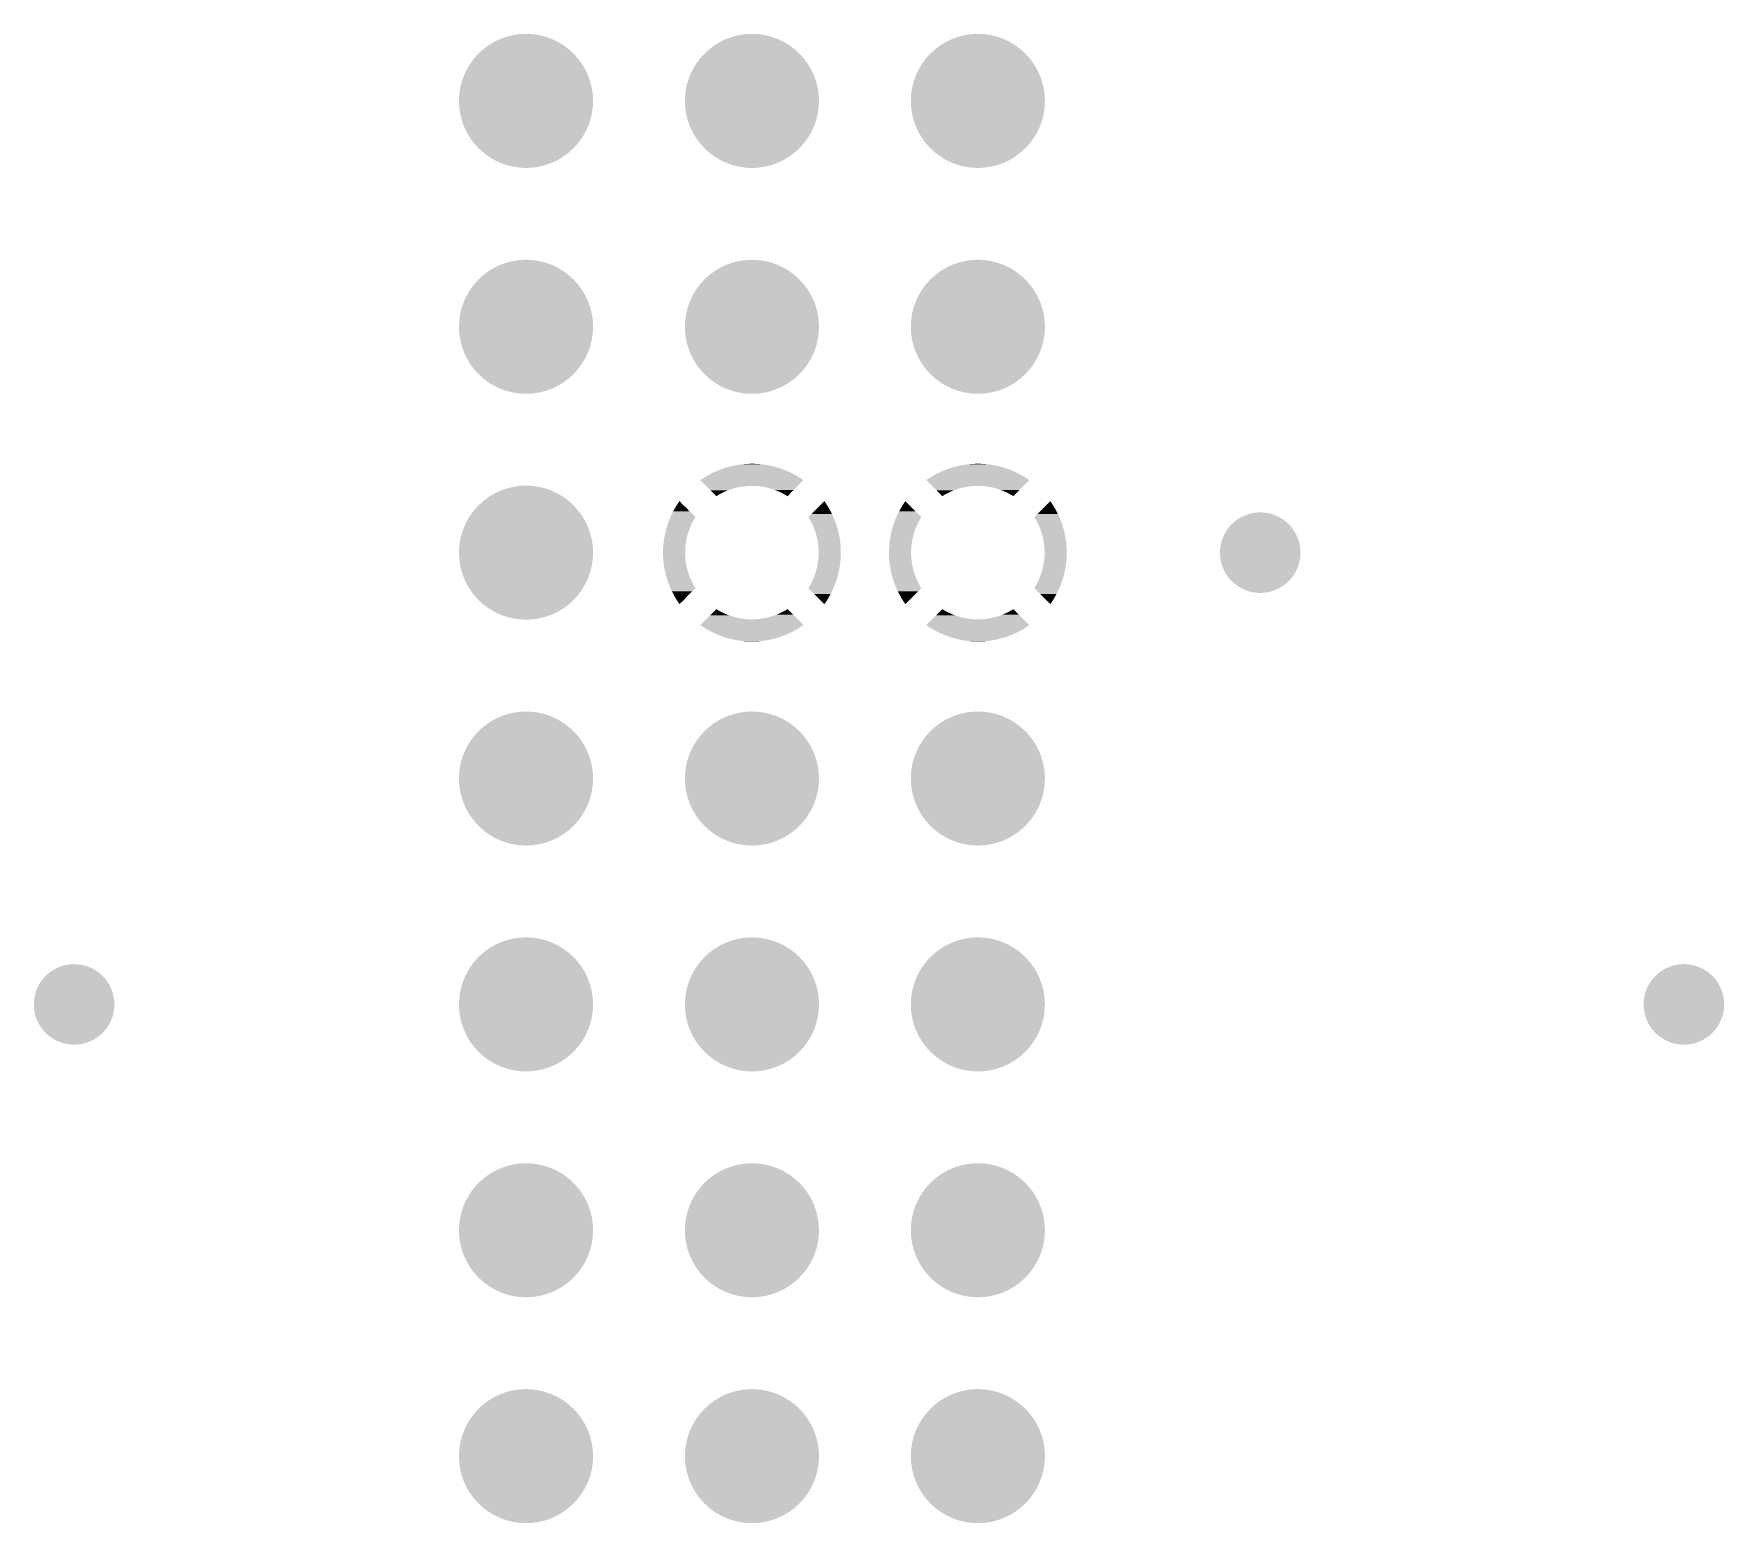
# Model space of a CAD drawing. Extents: x 295 to 953, y 10 to 290.
# Drawn here: x 671.09 to 690.09, y 168.64 to 185.39 of the extents above; entities that cross this region are included whole.
import ezdxf

# ---------------------------------------------------------------- set-up
doc = ezdxf.new("R2010")
doc.units = 0
doc.header["$LTSCALE"] = 5
doc.header["$MEASUREMENT"] = 0
doc.layers.get('0').update_dxf_attribs({"linetype": 'CONTINUOUS', "lineweight": 25})

msp = doc.modelspace()

# ---------------------------------------------------------------- linework, layer by layer
for points, const_width in [([(676.243, 184.633, 1), (676.997, 184.633, 1)], 0.754), ([(678.783, 184.633, 1), (679.537, 184.633, 1)], 0.754), ([(681.323, 184.633, 1), (682.077, 184.633, 1)], 0.754), ([(676.243, 182.093, 1), (676.997, 182.093, 1)], 0.754), ([(678.783, 182.093, 1), (679.537, 182.093, 1)], 0.754), ([(681.323, 182.093, 1), (682.077, 182.093, 1)], 0.754), ([(676.243, 179.553, 1), (676.997, 179.553, 1)], 0.754), ([(684.648, 179.553, 1), (685.101, 179.553, 1)], 0.453), ([(676.243, 177.013, 1), (676.997, 177.013, 1)], 0.754), ([(678.783, 177.013, 1), (679.537, 177.013, 1)], 0.754), ([(681.323, 177.013, 1), (682.077, 177.013, 1)], 0.754), ([(676.243, 174.473, 1), (676.997, 174.473, 1)], 0.754), ([(678.783, 174.473, 1), (679.537, 174.473, 1)], 0.754), ([(681.323, 174.473, 1), (682.077, 174.473, 1)], 0.754), ([(671.313, 174.473, 1), (671.766, 174.473, 1)], 0.453), ([(689.411, 174.473, 1), (689.864, 174.473, 1)], 0.453), ([(676.243, 171.933, 1), (676.997, 171.933, 1)], 0.754), ([(678.783, 171.933, 1), (679.537, 171.933, 1)], 0.754), ([(681.323, 171.933, 1), (682.077, 171.933, 1)], 0.754), ([(676.243, 169.393, 1), (676.997, 169.393, 1)], 0.754), ([(678.783, 169.393, 1), (679.537, 169.393, 1)], 0.754), ([(681.323, 169.393, 1), (682.077, 169.393, 1)], 0.754)]:
    msp.add_lwpolyline(points, format="xyb", close=True, dxfattribs=dict(const_width=const_width))
for points in [[(678.995, 180.539), (679.012, 180.542), (679.326, 180.539), (679.306, 180.542)], [(679.012, 180.542), (679.04, 180.545), (679.306, 180.542), (679.282, 180.545)], [(679.04, 180.545), (679.057, 180.547), (679.282, 180.545), (679.26, 180.547)], [(679.057, 180.547), (679.086, 180.55), (679.26, 180.547), (679.237, 180.55)], [(679.086, 180.55), (679.102, 180.551), (679.237, 180.55), (679.213, 180.551)], [(679.102, 180.551), (679.135, 180.552), (679.213, 180.551), (679.192, 180.552)], [(679.135, 180.552), (679.147, 180.553), (679.192, 180.552), (679.147, 180.553)], [(681.535, 180.539), (681.552, 180.542), (681.866, 180.539), (681.846, 180.542)], [(681.552, 180.542), (681.58, 180.545), (681.846, 180.542), (681.822, 180.545)], [(681.58, 180.545), (681.597, 180.547), (681.822, 180.545), (681.8, 180.547)], [(681.597, 180.547), (681.626, 180.55), (681.8, 180.547), (681.777, 180.55)], [(681.626, 180.55), (681.642, 180.551), (681.777, 180.55), (681.753, 180.551)], [(681.642, 180.551), (681.675, 180.552), (681.753, 180.551), (681.732, 180.552)], [(681.675, 180.552), (681.687, 180.553), (681.732, 180.552), (681.687, 180.553)], [(678.58, 180.368), (678.596, 180.379), (679.739, 180.368), (679.723, 180.379)], [(678.644, 180.304), (678.58, 180.368), (679.675, 180.304), (679.739, 180.368)], [(678.596, 180.379), (678.618, 180.393), (679.723, 180.379), (679.702, 180.393)], [(678.618, 180.393), (678.634, 180.403), (679.702, 180.393), (679.685, 180.403)], [(678.634, 180.403), (678.657, 180.417), (679.685, 180.403), (679.663, 180.417)], [(678.657, 180.417), (678.673, 180.426), (679.663, 180.417), (679.646, 180.426)], [(678.673, 180.426), (678.696, 180.439), (679.646, 180.426), (679.624, 180.439)], [(678.696, 180.439), (678.712, 180.447), (679.624, 180.439), (679.606, 180.447)], [(678.712, 180.447), (678.737, 180.459), (679.606, 180.447), (679.583, 180.459)], [(678.737, 180.459), (678.753, 180.466), (679.583, 180.459), (679.566, 180.466)], [(678.753, 180.466), (678.778, 180.477), (679.566, 180.466), (679.542, 180.477)], [(678.778, 180.477), (678.795, 180.484), (679.542, 180.477), (679.524, 180.484)], [(678.795, 180.484), (678.82, 180.493), (679.524, 180.484), (679.5, 180.493)], [(678.82, 180.493), (678.837, 180.499), (679.5, 180.493), (679.482, 180.499)], [(678.837, 180.499), (678.863, 180.507), (679.482, 180.499), (679.457, 180.507)], [(678.863, 180.507), (678.88, 180.513), (679.457, 180.507), (679.439, 180.513)], [(678.88, 180.513), (678.906, 180.52), (679.439, 180.513), (679.414, 180.52)], [(678.906, 180.52), (678.924, 180.524), (679.414, 180.52), (679.395, 180.524)], [(678.924, 180.524), (678.95, 180.53), (679.395, 180.524), (679.37, 180.53)], [(678.95, 180.53), (678.968, 180.534), (679.37, 180.53), (679.351, 180.534)], [(678.968, 180.534), (678.995, 180.539), (679.351, 180.534), (679.326, 180.539)], [(681.12, 180.368), (681.136, 180.379), (682.279, 180.368), (682.263, 180.379)], [(681.184, 180.304), (681.12, 180.368), (682.215, 180.304), (682.279, 180.368)], [(681.136, 180.379), (681.158, 180.393), (682.263, 180.379), (682.242, 180.393)], [(681.158, 180.393), (681.174, 180.403), (682.242, 180.393), (682.225, 180.403)], [(681.174, 180.403), (681.197, 180.417), (682.225, 180.403), (682.203, 180.417)], [(681.197, 180.417), (681.213, 180.426), (682.203, 180.417), (682.186, 180.426)], [(681.213, 180.426), (681.236, 180.439), (682.186, 180.426), (682.164, 180.439)], [(681.236, 180.439), (681.252, 180.447), (682.164, 180.439), (682.146, 180.447)], [(681.252, 180.447), (681.277, 180.459), (682.146, 180.447), (682.123, 180.459)], [(681.277, 180.459), (681.293, 180.466), (682.123, 180.459), (682.106, 180.466)], [(681.293, 180.466), (681.318, 180.477), (682.106, 180.466), (682.082, 180.477)], [(681.318, 180.477), (681.335, 180.484), (682.082, 180.477), (682.064, 180.484)], [(681.335, 180.484), (681.36, 180.493), (682.064, 180.484), (682.04, 180.493)], [(681.36, 180.493), (681.377, 180.499), (682.04, 180.493), (682.022, 180.499)], [(681.377, 180.499), (681.403, 180.507), (682.022, 180.499), (681.997, 180.507)], [(681.403, 180.507), (681.42, 180.513), (681.997, 180.507), (681.979, 180.513)], [(681.42, 180.513), (681.446, 180.52), (681.979, 180.513), (681.954, 180.52)], [(681.446, 180.52), (681.464, 180.524), (681.954, 180.52), (681.935, 180.524)], [(681.464, 180.524), (681.49, 180.53), (681.935, 180.524), (681.91, 180.53)], [(681.49, 180.53), (681.508, 180.534), (681.91, 180.53), (681.891, 180.534)], [(681.508, 180.534), (681.535, 180.539), (681.891, 180.534), (681.866, 180.539)], [(678.646, 180.302), (678.644, 180.304), (679.113, 180.302), (679.152, 180.304)], [(678.649, 180.299), (678.646, 180.302), (679.074, 180.299), (679.113, 180.302)], [(678.655, 180.293), (678.649, 180.299), (679.035, 180.293), (679.074, 180.299)], [(678.662, 180.286), (678.655, 180.293), (678.997, 180.286), (679.035, 180.293)], [(678.672, 180.277), (678.662, 180.286), (678.959, 180.277), (678.997, 180.286)], [(678.683, 180.265), (678.672, 180.277), (678.922, 180.265), (678.959, 180.277)], [(678.696, 180.252), (678.683, 180.265), (678.885, 180.252), (678.922, 180.265)], [(678.712, 180.237), (678.696, 180.252), (678.849, 180.237), (678.885, 180.252)], [(678.729, 180.219), (678.712, 180.237), (678.814, 180.219), (678.849, 180.237)], [(678.748, 180.201), (678.729, 180.219), (678.78, 180.201), (678.814, 180.219)], [(678.76, 180.188), (678.748, 180.201), (678.76, 180.188), (678.78, 180.201)], [(679.191, 180.303), (679.152, 180.304), (679.674, 180.303), (679.675, 180.304)], [(679.23, 180.301), (679.191, 180.303), (679.672, 180.301), (679.674, 180.303)], [(679.269, 180.296), (679.23, 180.301), (679.667, 180.296), (679.672, 180.301)], [(679.307, 180.289), (679.269, 180.296), (679.66, 180.289), (679.667, 180.296)], [(679.345, 180.281), (679.307, 180.289), (679.652, 180.281), (679.66, 180.289)], [(679.383, 180.27), (679.345, 180.281), (679.641, 180.27), (679.652, 180.281)], [(679.42, 180.257), (679.383, 180.27), (679.629, 180.257), (679.641, 180.27)], [(679.456, 180.243), (679.42, 180.257), (679.614, 180.243), (679.629, 180.257)], [(679.491, 180.227), (679.456, 180.243), (679.598, 180.227), (679.614, 180.243)], [(679.526, 180.208), (679.491, 180.227), (679.58, 180.208), (679.598, 180.227)], [(679.56, 180.188), (679.526, 180.208), (679.56, 180.188), (679.58, 180.208)], [(681.186, 180.302), (681.184, 180.304), (681.653, 180.302), (681.692, 180.304)], [(681.189, 180.299), (681.186, 180.302), (681.614, 180.299), (681.653, 180.302)], [(681.195, 180.293), (681.189, 180.299), (681.575, 180.293), (681.614, 180.299)], [(681.202, 180.286), (681.195, 180.293), (681.537, 180.286), (681.575, 180.293)], [(681.212, 180.277), (681.202, 180.286), (681.499, 180.277), (681.537, 180.286)], [(681.223, 180.265), (681.212, 180.277), (681.462, 180.265), (681.499, 180.277)], [(681.236, 180.252), (681.223, 180.265), (681.425, 180.252), (681.462, 180.265)], [(681.252, 180.237), (681.236, 180.252), (681.389, 180.237), (681.425, 180.252)], [(681.269, 180.219), (681.252, 180.237), (681.354, 180.219), (681.389, 180.237)], [(681.288, 180.201), (681.269, 180.219), (681.32, 180.201), (681.354, 180.219)], [(681.3, 180.188), (681.288, 180.201), (681.3, 180.188), (681.32, 180.201)], [(681.731, 180.303), (681.692, 180.304), (682.214, 180.303), (682.215, 180.304)], [(681.77, 180.301), (681.731, 180.303), (682.212, 180.301), (682.214, 180.303)], [(681.809, 180.296), (681.77, 180.301), (682.207, 180.296), (682.212, 180.301)], [(681.847, 180.289), (681.809, 180.296), (682.2, 180.289), (682.207, 180.296)], [(681.885, 180.281), (681.847, 180.289), (682.192, 180.281), (682.2, 180.289)], [(681.923, 180.27), (681.885, 180.281), (682.181, 180.27), (682.192, 180.281)], [(681.96, 180.257), (681.923, 180.27), (682.169, 180.257), (682.181, 180.27)], [(681.996, 180.243), (681.96, 180.257), (682.154, 180.243), (682.169, 180.257)], [(682.031, 180.227), (681.996, 180.243), (682.138, 180.227), (682.154, 180.243)], [(682.066, 180.208), (682.031, 180.227), (682.12, 180.208), (682.138, 180.227)], [(682.1, 180.188), (682.066, 180.208), (682.1, 180.188), (682.12, 180.208)], [(678.244, 179.953), (678.254, 179.977), (678.525, 179.953), (678.501, 179.977)], [(678.254, 179.977), (678.274, 180.017), (678.501, 179.977), (678.46, 180.017)], [(678.274, 180.017), (678.296, 180.057), (678.46, 180.017), (678.421, 180.057)], [(678.296, 180.057), (678.32, 180.095), (678.421, 180.057), (678.382, 180.095)], [(678.32, 180.095), (678.345, 180.133), (678.382, 180.095), (678.345, 180.133)], [(679.795, 179.953), (679.831, 179.989), (680.076, 179.953), (680.059, 179.989)], [(679.831, 179.989), (679.871, 180.029), (680.059, 179.989), (680.039, 180.029)], [(679.871, 180.029), (679.91, 180.068), (680.039, 180.029), (680.016, 180.068)], [(679.91, 180.068), (679.948, 180.106), (680.016, 180.068), (679.992, 180.106)], [(679.948, 180.106), (679.974, 180.133), (679.992, 180.106), (679.974, 180.133)], [(680.784, 179.953), (680.794, 179.977), (681.065, 179.953), (681.041, 179.977)], [(680.794, 179.977), (680.814, 180.017), (681.041, 179.977), (681, 180.017)], [(680.814, 180.017), (680.836, 180.057), (681, 180.017), (680.961, 180.057)], [(680.836, 180.057), (680.86, 180.095), (680.961, 180.057), (680.922, 180.095)], [(680.86, 180.095), (680.885, 180.133), (680.922, 180.095), (680.885, 180.133)], [(682.335, 179.953), (682.371, 179.989), (682.616, 179.953), (682.599, 179.989)], [(682.371, 179.989), (682.411, 180.029), (682.599, 179.989), (682.579, 180.029)], [(682.411, 180.029), (682.45, 180.068), (682.579, 180.029), (682.556, 180.068)], [(682.45, 180.068), (682.488, 180.106), (682.556, 180.068), (682.532, 180.106)], [(682.488, 180.106), (682.514, 180.133), (682.532, 180.106), (682.514, 180.133)], [(678.186, 179.776), (678.193, 179.808), (678.443, 179.776), (678.454, 179.808)], [(678.193, 179.808), (678.195, 179.813), (678.454, 179.808), (678.456, 179.813)], [(678.195, 179.813), (678.205, 179.85), (678.456, 179.813), (678.47, 179.85)], [(678.205, 179.85), (678.206, 179.851), (678.47, 179.85), (678.471, 179.851)], [(678.206, 179.851), (678.217, 179.885), (678.471, 179.851), (678.486, 179.885)], [(678.217, 179.885), (678.22, 179.894), (678.486, 179.885), (678.491, 179.894)], [(678.22, 179.894), (678.23, 179.92), (678.491, 179.894), (678.505, 179.92)], [(678.23, 179.92), (678.236, 179.936), (678.505, 179.92), (678.514, 179.936)], [(678.236, 179.936), (678.244, 179.953), (678.514, 179.936), (678.525, 179.953)], [(679.798, 179.948), (679.795, 179.953), (680.078, 179.948), (680.076, 179.953)], [(679.811, 179.926), (679.798, 179.948), (680.087, 179.926), (680.078, 179.948)], [(679.822, 179.906), (679.811, 179.926), (680.095, 179.906), (680.087, 179.926)], [(679.829, 179.892), (679.822, 179.906), (680.1, 179.892), (680.095, 179.906)], [(679.843, 179.864), (679.829, 179.892), (680.11, 179.864), (680.1, 179.892)], [(679.846, 179.857), (679.843, 179.864), (680.112, 179.857), (680.11, 179.864)], [(679.861, 179.821), (679.846, 179.857), (680.123, 179.821), (680.112, 179.857)], [(679.861, 179.82), (679.861, 179.821), (680.123, 179.82), (680.123, 179.821)], [(679.874, 179.784), (679.861, 179.82), (680.132, 179.784), (680.123, 179.82)], [(679.876, 179.777), (679.874, 179.784), (680.134, 179.777), (680.132, 179.784)], [(680.726, 179.776), (680.733, 179.808), (680.983, 179.776), (680.994, 179.808)], [(680.733, 179.808), (680.735, 179.813), (680.994, 179.808), (680.996, 179.813)], [(680.735, 179.813), (680.745, 179.85), (680.996, 179.813), (681.01, 179.85)], [(680.745, 179.85), (680.746, 179.851), (681.01, 179.85), (681.011, 179.851)], [(680.746, 179.851), (680.757, 179.885), (681.011, 179.851), (681.026, 179.885)], [(680.757, 179.885), (680.76, 179.894), (681.026, 179.885), (681.031, 179.894)], [(680.76, 179.894), (680.77, 179.92), (681.031, 179.894), (681.045, 179.92)], [(680.77, 179.92), (680.776, 179.936), (681.045, 179.92), (681.054, 179.936)], [(680.776, 179.936), (680.784, 179.953), (681.054, 179.936), (681.065, 179.953)], [(682.338, 179.948), (682.335, 179.953), (682.618, 179.948), (682.616, 179.953)], [(682.351, 179.926), (682.338, 179.948), (682.627, 179.926), (682.618, 179.948)], [(682.362, 179.906), (682.351, 179.926), (682.635, 179.906), (682.627, 179.926)], [(682.369, 179.892), (682.362, 179.906), (682.64, 179.892), (682.635, 179.906)], [(682.383, 179.864), (682.369, 179.892), (682.65, 179.864), (682.64, 179.892)], [(682.386, 179.857), (682.383, 179.864), (682.652, 179.857), (682.65, 179.864)], [(682.401, 179.821), (682.386, 179.857), (682.663, 179.821), (682.652, 179.857)], [(682.401, 179.82), (682.401, 179.821), (682.663, 179.82), (682.663, 179.821)], [(682.414, 179.784), (682.401, 179.82), (682.672, 179.784), (682.663, 179.82)], [(682.416, 179.777), (682.414, 179.784), (682.674, 179.777), (682.672, 179.784)], [(678.161, 179.585), (678.163, 179.623), (678.41, 179.585), (678.412, 179.623)], [(678.163, 179.63), (678.166, 179.662), (678.413, 179.63), (678.417, 179.662)], [(678.163, 179.623), (678.163, 179.63), (678.412, 179.623), (678.413, 179.63)], [(678.166, 179.662), (678.168, 179.675), (678.417, 179.662), (678.419, 179.675)], [(678.168, 179.675), (678.171, 179.701), (678.419, 179.675), (678.424, 179.701)], [(678.171, 179.701), (678.174, 179.72), (678.424, 179.701), (678.428, 179.72)], [(678.174, 179.72), (678.178, 179.739), (678.428, 179.72), (678.432, 179.739)], [(678.178, 179.739), (678.183, 179.764), (678.432, 179.739), (678.44, 179.764)], [(678.183, 179.764), (678.186, 179.776), (678.44, 179.764), (678.443, 179.776)], [(679.885, 179.746), (679.876, 179.777), (680.14, 179.746), (680.134, 179.777)], [(679.888, 179.733), (679.885, 179.746), (680.143, 179.733), (680.14, 179.746)], [(679.894, 179.708), (679.888, 179.733), (680.147, 179.708), (680.143, 179.733)], [(679.898, 179.688), (679.894, 179.708), (680.15, 179.688), (680.147, 179.708)], [(679.901, 179.67), (679.898, 179.688), (680.152, 179.67), (680.15, 179.688)], [(679.905, 179.643), (679.901, 179.67), (680.155, 179.643), (680.152, 179.67)], [(679.906, 179.631), (679.905, 179.643), (680.156, 179.631), (680.155, 179.643)], [(679.909, 179.598), (679.906, 179.631), (680.158, 179.598), (680.156, 179.631)], [(679.909, 179.592), (679.909, 179.598), (680.158, 179.592), (680.158, 179.598)], [(679.91, 179.553), (679.909, 179.592), (680.159, 179.553), (680.158, 179.592)], [(680.701, 179.585), (680.703, 179.623), (680.95, 179.585), (680.952, 179.623)], [(680.703, 179.63), (680.706, 179.662), (680.953, 179.63), (680.957, 179.662)], [(680.703, 179.623), (680.703, 179.63), (680.952, 179.623), (680.953, 179.63)], [(680.706, 179.662), (680.708, 179.675), (680.957, 179.662), (680.959, 179.675)], [(680.708, 179.675), (680.711, 179.701), (680.959, 179.675), (680.964, 179.701)], [(680.711, 179.701), (680.714, 179.72), (680.964, 179.701), (680.968, 179.72)], [(680.714, 179.72), (680.718, 179.739), (680.968, 179.72), (680.972, 179.739)], [(680.718, 179.739), (680.723, 179.764), (680.972, 179.739), (680.98, 179.764)], [(680.723, 179.764), (680.726, 179.776), (680.98, 179.764), (680.983, 179.776)], [(682.425, 179.746), (682.416, 179.777), (682.68, 179.746), (682.674, 179.777)], [(682.428, 179.733), (682.425, 179.746), (682.683, 179.733), (682.68, 179.746)], [(682.434, 179.708), (682.428, 179.733), (682.687, 179.708), (682.683, 179.733)], [(682.438, 179.688), (682.434, 179.708), (682.69, 179.688), (682.687, 179.708)], [(682.441, 179.67), (682.438, 179.688), (682.692, 179.67), (682.69, 179.688)], [(682.445, 179.643), (682.441, 179.67), (682.695, 179.643), (682.692, 179.67)], [(682.446, 179.631), (682.445, 179.643), (682.696, 179.631), (682.695, 179.643)], [(682.449, 179.598), (682.446, 179.631), (682.698, 179.598), (682.696, 179.631)], [(682.449, 179.592), (682.449, 179.598), (682.698, 179.592), (682.698, 179.598)], [(682.45, 179.553), (682.449, 179.592), (682.699, 179.553), (682.698, 179.592)], [(678.16, 179.553), (678.161, 179.584), (678.409, 179.553), (678.41, 179.584)], [(678.161, 179.514), (678.16, 179.553), (678.41, 179.514), (678.409, 179.553)], [(678.161, 179.584), (678.161, 179.585), (678.41, 179.584), (678.41, 179.585)], [(678.161, 179.508), (678.161, 179.514), (678.411, 179.508), (678.41, 179.514)], [(678.163, 179.475), (678.161, 179.508), (678.413, 179.475), (678.411, 179.508)], [(678.164, 179.463), (678.163, 179.475), (678.415, 179.463), (678.413, 179.475)], [(678.167, 179.437), (678.164, 179.463), (678.418, 179.437), (678.415, 179.463)], [(678.169, 179.419), (678.167, 179.437), (678.422, 179.419), (678.418, 179.437)], [(678.173, 179.398), (678.169, 179.419), (678.425, 179.398), (678.422, 179.419)], [(679.891, 179.387), (679.896, 179.406), (680.145, 179.387), (680.148, 179.406)], [(679.896, 179.406), (679.9, 179.431), (680.148, 179.406), (680.152, 179.431)], [(679.9, 179.431), (679.902, 179.444), (680.152, 179.431), (680.153, 179.444)], [(679.902, 179.444), (679.906, 179.476), (680.153, 179.444), (680.156, 179.476)], [(679.906, 179.476), (679.907, 179.483), (680.156, 179.476), (680.157, 179.483)], [(679.907, 179.483), (679.91, 179.521), (680.157, 179.483), (680.159, 179.521)], [(679.91, 179.522), (679.91, 179.553), (680.159, 179.522), (680.159, 179.553)], [(679.91, 179.521), (679.91, 179.522), (680.159, 179.521), (680.159, 179.522)], [(680.7, 179.553), (680.701, 179.584), (680.949, 179.553), (680.95, 179.584)], [(680.701, 179.514), (680.7, 179.553), (680.95, 179.514), (680.949, 179.553)], [(680.701, 179.584), (680.701, 179.585), (680.95, 179.584), (680.95, 179.585)], [(680.701, 179.508), (680.701, 179.514), (680.951, 179.508), (680.95, 179.514)], [(680.703, 179.475), (680.701, 179.508), (680.953, 179.475), (680.951, 179.508)], [(680.704, 179.463), (680.703, 179.475), (680.955, 179.463), (680.953, 179.475)], [(680.707, 179.437), (680.704, 179.463), (680.958, 179.437), (680.955, 179.463)], [(680.709, 179.419), (680.707, 179.437), (680.962, 179.419), (680.958, 179.437)], [(680.713, 179.398), (680.709, 179.419), (680.965, 179.398), (680.962, 179.419)], [(682.431, 179.387), (682.436, 179.406), (682.685, 179.387), (682.688, 179.406)], [(682.436, 179.406), (682.44, 179.431), (682.688, 179.406), (682.692, 179.431)], [(682.44, 179.431), (682.442, 179.444), (682.692, 179.431), (682.693, 179.444)], [(682.442, 179.444), (682.446, 179.476), (682.693, 179.444), (682.696, 179.476)], [(682.446, 179.476), (682.447, 179.483), (682.696, 179.476), (682.697, 179.483)], [(682.447, 179.483), (682.45, 179.521), (682.697, 179.483), (682.699, 179.521)], [(682.45, 179.522), (682.45, 179.553), (682.699, 179.522), (682.699, 179.553)], [(682.45, 179.521), (682.45, 179.522), (682.699, 179.521), (682.699, 179.522)], [(678.176, 179.374), (678.173, 179.398), (678.431, 179.374), (678.425, 179.398)], [(678.179, 179.36), (678.176, 179.374), (678.434, 179.36), (678.431, 179.374)], [(678.185, 179.33), (678.179, 179.36), (678.443, 179.33), (678.434, 179.36)], [(678.187, 179.323), (678.185, 179.33), (678.445, 179.323), (678.443, 179.33)], [(678.197, 179.286), (678.187, 179.323), (678.458, 179.286), (678.445, 179.323)], [(678.208, 179.25), (678.197, 179.286), (678.473, 179.25), (678.458, 179.286)], [(678.21, 179.243), (678.208, 179.25), (678.476, 179.243), (678.473, 179.25)], [(678.22, 179.215), (678.21, 179.243), (678.49, 179.215), (678.476, 179.243)], [(678.225, 179.201), (678.22, 179.215), (678.497, 179.201), (678.49, 179.215)], [(679.815, 179.187), (679.828, 179.213), (680.089, 179.187), (680.099, 179.213)], [(679.828, 179.213), (679.833, 179.222), (680.099, 179.213), (680.102, 179.222)], [(679.833, 179.222), (679.849, 179.256), (680.102, 179.222), (680.114, 179.256)], [(679.849, 179.257), (679.864, 179.293), (680.114, 179.257), (680.125, 179.293)], [(679.849, 179.256), (679.849, 179.257), (680.114, 179.256), (680.114, 179.257)], [(679.864, 179.293), (679.866, 179.299), (680.125, 179.293), (680.126, 179.299)], [(679.866, 179.299), (679.876, 179.33), (680.126, 179.299), (680.134, 179.33)], [(679.876, 179.33), (679.88, 179.343), (680.134, 179.33), (680.137, 179.343)], [(679.88, 179.343), (679.887, 179.368), (680.137, 179.343), (680.142, 179.368)], [(679.887, 179.368), (679.891, 179.387), (680.142, 179.368), (680.145, 179.387)], [(680.716, 179.374), (680.713, 179.398), (680.971, 179.374), (680.965, 179.398)], [(680.719, 179.36), (680.716, 179.374), (680.974, 179.36), (680.971, 179.374)], [(680.725, 179.33), (680.719, 179.36), (680.983, 179.33), (680.974, 179.36)], [(680.727, 179.323), (680.725, 179.33), (680.985, 179.323), (680.983, 179.33)], [(680.737, 179.286), (680.727, 179.323), (680.998, 179.286), (680.985, 179.323)], [(680.748, 179.25), (680.737, 179.286), (681.013, 179.25), (680.998, 179.286)], [(680.75, 179.243), (680.748, 179.25), (681.016, 179.243), (681.013, 179.25)], [(680.76, 179.215), (680.75, 179.243), (681.03, 179.215), (681.016, 179.243)], [(680.765, 179.201), (680.76, 179.215), (681.037, 179.201), (681.03, 179.215)], [(682.355, 179.187), (682.368, 179.213), (682.629, 179.187), (682.639, 179.213)], [(682.368, 179.213), (682.373, 179.222), (682.639, 179.213), (682.642, 179.222)], [(682.373, 179.222), (682.389, 179.256), (682.642, 179.222), (682.654, 179.256)], [(682.389, 179.257), (682.404, 179.293), (682.654, 179.257), (682.665, 179.293)], [(682.389, 179.256), (682.389, 179.257), (682.654, 179.256), (682.654, 179.257)], [(682.404, 179.293), (682.406, 179.299), (682.665, 179.293), (682.666, 179.299)], [(682.406, 179.299), (682.416, 179.33), (682.666, 179.299), (682.674, 179.33)], [(682.416, 179.33), (682.42, 179.343), (682.674, 179.33), (682.677, 179.343)], [(682.42, 179.343), (682.427, 179.368), (682.677, 179.343), (682.682, 179.368)], [(682.427, 179.368), (682.431, 179.387), (682.682, 179.368), (682.685, 179.387)], [(678.233, 179.18), (678.225, 179.201), (678.508, 179.18), (678.497, 179.201)], [(678.241, 179.159), (678.233, 179.18), (678.521, 179.159), (678.508, 179.18)], [(678.244, 179.153), (678.241, 179.159), (678.525, 179.153), (678.521, 179.159)], [(678.26, 179.118), (678.244, 179.153), (678.489, 179.118), (678.525, 179.153)], [(678.281, 179.078), (678.26, 179.118), (678.449, 179.078), (678.489, 179.118)], [(678.303, 179.038), (678.281, 179.078), (678.41, 179.038), (678.449, 179.078)], [(678.327, 179), (678.303, 179.038), (678.372, 179), (678.41, 179.038)], [(679.795, 179.153), (679.805, 179.171), (680.075, 179.153), (680.083, 179.171)], [(679.819, 179.13), (679.795, 179.153), (680.065, 179.13), (680.075, 179.153)], [(679.805, 179.171), (679.815, 179.187), (680.083, 179.171), (680.089, 179.187)], [(679.859, 179.089), (679.819, 179.13), (680.045, 179.089), (680.065, 179.13)], [(679.899, 179.05), (679.859, 179.089), (680.023, 179.05), (680.045, 179.089)], [(679.937, 179.011), (679.899, 179.05), (680, 179.011), (680.023, 179.05)], [(680.773, 179.18), (680.765, 179.201), (681.048, 179.18), (681.037, 179.201)], [(680.781, 179.159), (680.773, 179.18), (681.061, 179.159), (681.048, 179.18)], [(680.784, 179.153), (680.781, 179.159), (681.065, 179.153), (681.061, 179.159)], [(680.8, 179.118), (680.784, 179.153), (681.029, 179.118), (681.065, 179.153)], [(680.821, 179.078), (680.8, 179.118), (680.989, 179.078), (681.029, 179.118)], [(680.843, 179.038), (680.821, 179.078), (680.95, 179.038), (680.989, 179.078)], [(680.867, 179), (680.843, 179.038), (680.912, 179), (680.95, 179.038)], [(682.335, 179.153), (682.345, 179.171), (682.615, 179.153), (682.623, 179.171)], [(682.359, 179.13), (682.335, 179.153), (682.605, 179.13), (682.615, 179.153)], [(682.345, 179.171), (682.355, 179.187), (682.623, 179.171), (682.629, 179.187)], [(682.399, 179.089), (682.359, 179.13), (682.585, 179.089), (682.605, 179.13)], [(682.439, 179.05), (682.399, 179.089), (682.563, 179.05), (682.585, 179.089)], [(682.477, 179.011), (682.439, 179.05), (682.54, 179.011), (682.563, 179.05)], [(678.345, 178.974), (678.327, 179), (678.345, 178.974), (678.372, 179)], [(678.668, 178.826), (678.678, 178.837), (678.974, 178.826), (678.937, 178.837)], [(678.678, 178.837), (678.691, 178.849), (678.937, 178.837), (678.9, 178.849)], [(678.691, 178.849), (678.705, 178.864), (678.9, 178.849), (678.863, 178.864)], [(678.705, 178.864), (678.722, 178.88), (678.863, 178.864), (678.828, 178.88)], [(678.722, 178.88), (678.74, 178.898), (678.828, 178.88), (678.793, 178.898)], [(678.74, 178.898), (678.76, 178.918), (678.793, 178.898), (678.76, 178.918)], [(679.36, 178.83), (679.398, 178.841), (679.648, 178.83), (679.636, 178.841)], [(679.398, 178.841), (679.434, 178.855), (679.636, 178.841), (679.623, 178.855)], [(679.434, 178.855), (679.47, 178.87), (679.623, 178.855), (679.608, 178.87)], [(679.47, 178.87), (679.505, 178.887), (679.608, 178.87), (679.591, 178.887)], [(679.505, 178.887), (679.54, 178.906), (679.591, 178.887), (679.572, 178.906)], [(679.54, 178.906), (679.56, 178.918), (679.572, 178.906), (679.56, 178.918)], [(679.974, 178.974), (679.937, 179.011), (679.974, 178.974), (680, 179.011)], [(680.885, 178.974), (680.867, 179), (680.885, 178.974), (680.912, 179)], [(681.208, 178.826), (681.218, 178.837), (681.514, 178.826), (681.477, 178.837)], [(681.218, 178.837), (681.231, 178.849), (681.477, 178.837), (681.44, 178.849)], [(681.231, 178.849), (681.245, 178.864), (681.44, 178.849), (681.403, 178.864)], [(681.245, 178.864), (681.262, 178.88), (681.403, 178.864), (681.368, 178.88)], [(681.262, 178.88), (681.28, 178.898), (681.368, 178.88), (681.333, 178.898)], [(681.28, 178.898), (681.3, 178.918), (681.333, 178.898), (681.3, 178.918)], [(681.9, 178.83), (681.938, 178.841), (682.188, 178.83), (682.176, 178.841)], [(681.938, 178.841), (681.974, 178.855), (682.176, 178.841), (682.163, 178.855)], [(681.974, 178.855), (682.01, 178.87), (682.163, 178.855), (682.148, 178.87)], [(682.01, 178.87), (682.045, 178.887), (682.148, 178.87), (682.131, 178.887)], [(682.045, 178.887), (682.08, 178.906), (682.131, 178.887), (682.112, 178.906)], [(682.08, 178.906), (682.1, 178.918), (682.112, 178.906), (682.1, 178.918)], [(682.514, 178.974), (682.477, 179.011), (682.514, 178.974), (682.54, 179.011)], [(678.58, 178.739), (678.644, 178.803), (679.739, 178.739), (679.675, 178.803)], [(678.596, 178.728), (678.58, 178.739), (679.723, 178.728), (679.739, 178.739)], [(678.618, 178.713), (678.596, 178.728), (679.701, 178.713), (679.723, 178.728)], [(678.634, 178.703), (678.618, 178.713), (679.686, 178.703), (679.701, 178.713)], [(678.656, 178.69), (678.634, 178.703), (679.663, 178.69), (679.686, 178.703)], [(678.644, 178.803), (678.645, 178.803), (679.168, 178.803), (679.129, 178.803)], [(678.645, 178.803), (678.648, 178.806), (679.129, 178.803), (679.09, 178.806)], [(678.648, 178.806), (678.652, 178.811), (679.09, 178.806), (679.051, 178.811)], [(678.652, 178.811), (678.659, 178.817), (679.051, 178.811), (679.012, 178.817)], [(678.673, 178.681), (678.656, 178.69), (679.647, 178.681), (679.663, 178.69)], [(678.659, 178.817), (678.668, 178.826), (679.012, 178.817), (678.974, 178.826)], [(678.696, 178.668), (678.673, 178.681), (679.623, 178.668), (679.647, 178.681)], [(678.713, 178.659), (678.696, 178.668), (679.607, 178.659), (679.623, 178.668)], [(678.736, 178.648), (678.713, 178.659), (679.583, 178.648), (679.607, 178.659)], [(678.754, 178.64), (678.736, 178.648), (679.566, 178.64), (679.583, 178.648)], [(678.777, 178.63), (678.754, 178.64), (679.542, 178.63), (679.566, 178.64)], [(679.168, 178.803), (679.207, 178.804), (679.675, 178.803), (679.674, 178.804)], [(679.207, 178.804), (679.245, 178.808), (679.674, 178.804), (679.67, 178.808)], [(679.245, 178.808), (679.284, 178.813), (679.67, 178.808), (679.665, 178.813)], [(679.284, 178.813), (679.322, 178.821), (679.665, 178.813), (679.657, 178.821)], [(679.322, 178.821), (679.36, 178.83), (679.657, 178.821), (679.648, 178.83)], [(681.12, 178.739), (681.184, 178.803), (682.279, 178.739), (682.215, 178.803)], [(681.136, 178.728), (681.12, 178.739), (682.263, 178.728), (682.279, 178.739)], [(681.158, 178.713), (681.136, 178.728), (682.241, 178.713), (682.263, 178.728)], [(681.174, 178.703), (681.158, 178.713), (682.226, 178.703), (682.241, 178.713)], [(681.196, 178.69), (681.174, 178.703), (682.203, 178.69), (682.226, 178.703)], [(681.184, 178.803), (681.185, 178.803), (681.708, 178.803), (681.669, 178.803)], [(681.185, 178.803), (681.188, 178.806), (681.669, 178.803), (681.63, 178.806)], [(681.188, 178.806), (681.192, 178.811), (681.63, 178.806), (681.591, 178.811)], [(681.192, 178.811), (681.199, 178.817), (681.591, 178.811), (681.552, 178.817)], [(681.213, 178.681), (681.196, 178.69), (682.187, 178.681), (682.203, 178.69)], [(681.199, 178.817), (681.208, 178.826), (681.552, 178.817), (681.514, 178.826)], [(681.236, 178.668), (681.213, 178.681), (682.163, 178.668), (682.187, 178.681)], [(681.253, 178.659), (681.236, 178.668), (682.147, 178.659), (682.163, 178.668)], [(681.276, 178.648), (681.253, 178.659), (682.123, 178.648), (682.147, 178.659)], [(681.294, 178.64), (681.276, 178.648), (682.106, 178.64), (682.123, 178.648)], [(681.317, 178.63), (681.294, 178.64), (682.082, 178.63), (682.106, 178.64)], [(681.708, 178.803), (681.747, 178.804), (682.215, 178.803), (682.214, 178.804)], [(681.747, 178.804), (681.785, 178.808), (682.214, 178.804), (682.21, 178.808)], [(681.785, 178.808), (681.824, 178.813), (682.21, 178.808), (682.205, 178.813)], [(681.824, 178.813), (681.862, 178.821), (682.205, 178.813), (682.197, 178.821)], [(681.862, 178.821), (681.9, 178.83), (682.197, 178.821), (682.188, 178.83)], [(678.795, 178.623), (678.777, 178.63), (679.525, 178.623), (679.542, 178.63)], [(678.819, 178.614), (678.795, 178.623), (679.499, 178.614), (679.525, 178.623)], [(678.838, 178.607), (678.819, 178.614), (679.482, 178.607), (679.499, 178.614)], [(678.862, 178.599), (678.838, 178.607), (679.457, 178.599), (679.482, 178.607)], [(678.881, 178.594), (678.862, 178.599), (679.439, 178.594), (679.457, 178.599)], [(678.905, 178.587), (678.881, 178.594), (679.413, 178.587), (679.439, 178.594)], [(678.925, 178.582), (678.905, 178.587), (679.396, 178.582), (679.413, 178.587)], [(678.949, 178.576), (678.925, 178.582), (679.369, 178.576), (679.396, 178.582)], [(678.969, 178.572), (678.949, 178.576), (679.352, 178.572), (679.369, 178.576)], [(678.993, 178.568), (678.969, 178.572), (679.325, 178.568), (679.352, 178.572)], [(679.014, 178.565), (678.993, 178.568), (679.307, 178.565), (679.325, 178.568)], [(679.038, 178.561), (679.014, 178.565), (679.28, 178.561), (679.307, 178.565)], [(679.059, 178.559), (679.038, 178.561), (679.263, 178.559), (679.28, 178.561)], [(679.083, 178.557), (679.059, 178.559), (679.234, 178.557), (679.263, 178.559)], [(679.106, 178.556), (679.083, 178.557), (679.218, 178.556), (679.234, 178.557)], [(679.128, 178.554), (679.106, 178.556), (679.185, 178.554), (679.218, 178.556)], [(679.173, 178.554), (679.128, 178.554), (679.173, 178.554), (679.185, 178.554)], [(681.335, 178.623), (681.317, 178.63), (682.065, 178.623), (682.082, 178.63)], [(681.359, 178.614), (681.335, 178.623), (682.039, 178.614), (682.065, 178.623)], [(681.378, 178.607), (681.359, 178.614), (682.022, 178.607), (682.039, 178.614)], [(681.402, 178.599), (681.378, 178.607), (681.997, 178.599), (682.022, 178.607)], [(681.421, 178.594), (681.402, 178.599), (681.979, 178.594), (681.997, 178.599)], [(681.445, 178.587), (681.421, 178.594), (681.953, 178.587), (681.979, 178.594)], [(681.465, 178.582), (681.445, 178.587), (681.936, 178.582), (681.953, 178.587)], [(681.489, 178.576), (681.465, 178.582), (681.909, 178.576), (681.936, 178.582)], [(681.509, 178.572), (681.489, 178.576), (681.892, 178.572), (681.909, 178.576)], [(681.533, 178.568), (681.509, 178.572), (681.865, 178.568), (681.892, 178.572)], [(681.554, 178.565), (681.533, 178.568), (681.847, 178.565), (681.865, 178.568)], [(681.578, 178.561), (681.554, 178.565), (681.82, 178.561), (681.847, 178.565)], [(681.599, 178.559), (681.578, 178.561), (681.803, 178.559), (681.82, 178.561)], [(681.623, 178.557), (681.599, 178.559), (681.774, 178.557), (681.803, 178.559)], [(681.646, 178.556), (681.623, 178.557), (681.758, 178.556), (681.774, 178.557)], [(681.668, 178.554), (681.646, 178.556), (681.725, 178.554), (681.758, 178.556)], [(681.713, 178.554), (681.668, 178.554), (681.713, 178.554), (681.725, 178.554)]]:
    msp.add_solid(points)

doc.saveas('drawing.dxf')
